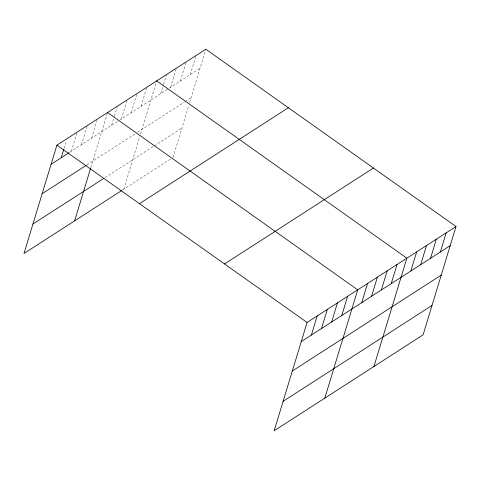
<?xml version="1.0" encoding="UTF-8"?>
<svg xmlns="http://www.w3.org/2000/svg" width="480" height="480" viewBox="0 0 480 480"><rect width="100%" height="100%" fill="white"/><g stroke="black" fill="none" stroke-linecap="round" stroke-linejoin="round"><path stroke-width="0.36" stroke-dasharray="2.4 1.8" d="M64.026 148.542L66.39 140.748M71.352 151.23L77.16 132.102M81.48 144.708L87.288 125.58M91.608 138.186L97.416 119.058M90.744 167.832L107.544 112.536M111.564 125.334L114.144 116.832M114.36 116.124L117.156 106.914M121.392 119.004L127.2 99.876M131.22 112.668L137.028 93.546M141.048 106.338L146.646 87.924M123.78 189.204L139.686 136.854M140.502 134.16L156.69 80.886M160.71 93.678L163.29 85.182M163.506 84.474L166.518 74.556M170.538 87.348L176.346 68.226M180.366 81.018L186.174 61.896M190.194 74.688L195.792 56.274M172.926 157.548L188.826 105.204M189.648 102.51L205.836 49.236M69.564 152.382L118.932 120.582M119.55 120.186L168.696 88.536M169.308 88.14L200.022 68.358M86.832 164.934L135.18 133.794M137.634 132.21L184.326 102.144M184.938 101.748L191.082 97.794M105.078 177.57L153.606 146.316M154.224 145.92L181.866 128.118M122.55 189.996L171.084 158.736"/><path stroke-width="0.72" d="M456 226.536L307.074 322.452L274.164 430.764L423.09 334.854L456 226.536L205.836 49.236L56.91 145.146L24 253.464L121.938 190.386M61.224 157.752L63.81 149.25M74.634 220.854L90.54 168.51M311.394 335.052L317.202 315.93M321.516 328.53L327.33 309.408M331.644 322.008L337.458 302.886M341.772 315.486L347.58 296.364M324.798 398.154L357.708 289.836L107.544 112.536M361.728 302.634L367.536 283.506M371.556 296.304L377.37 277.176M381.384 289.974L387.198 270.846M391.218 283.644L397.026 264.516M373.944 366.504L406.854 258.186L156.69 80.886M410.874 270.984L416.682 251.856M420.702 264.654L426.51 245.526M430.53 258.318L436.344 239.196M440.358 251.988L446.172 232.866M51.096 164.274L68.97 152.76M42.156 193.704L86.238 165.318M32.94 224.034L103.236 178.758M139.464 203.658L288.39 107.742M224.52 263.94L373.446 168.024M301.266 341.574L450.192 245.658M292.32 371.01L441.246 275.094M283.11 401.334L432.036 305.418M56.91 145.146L307.074 322.452"/></g></svg>
